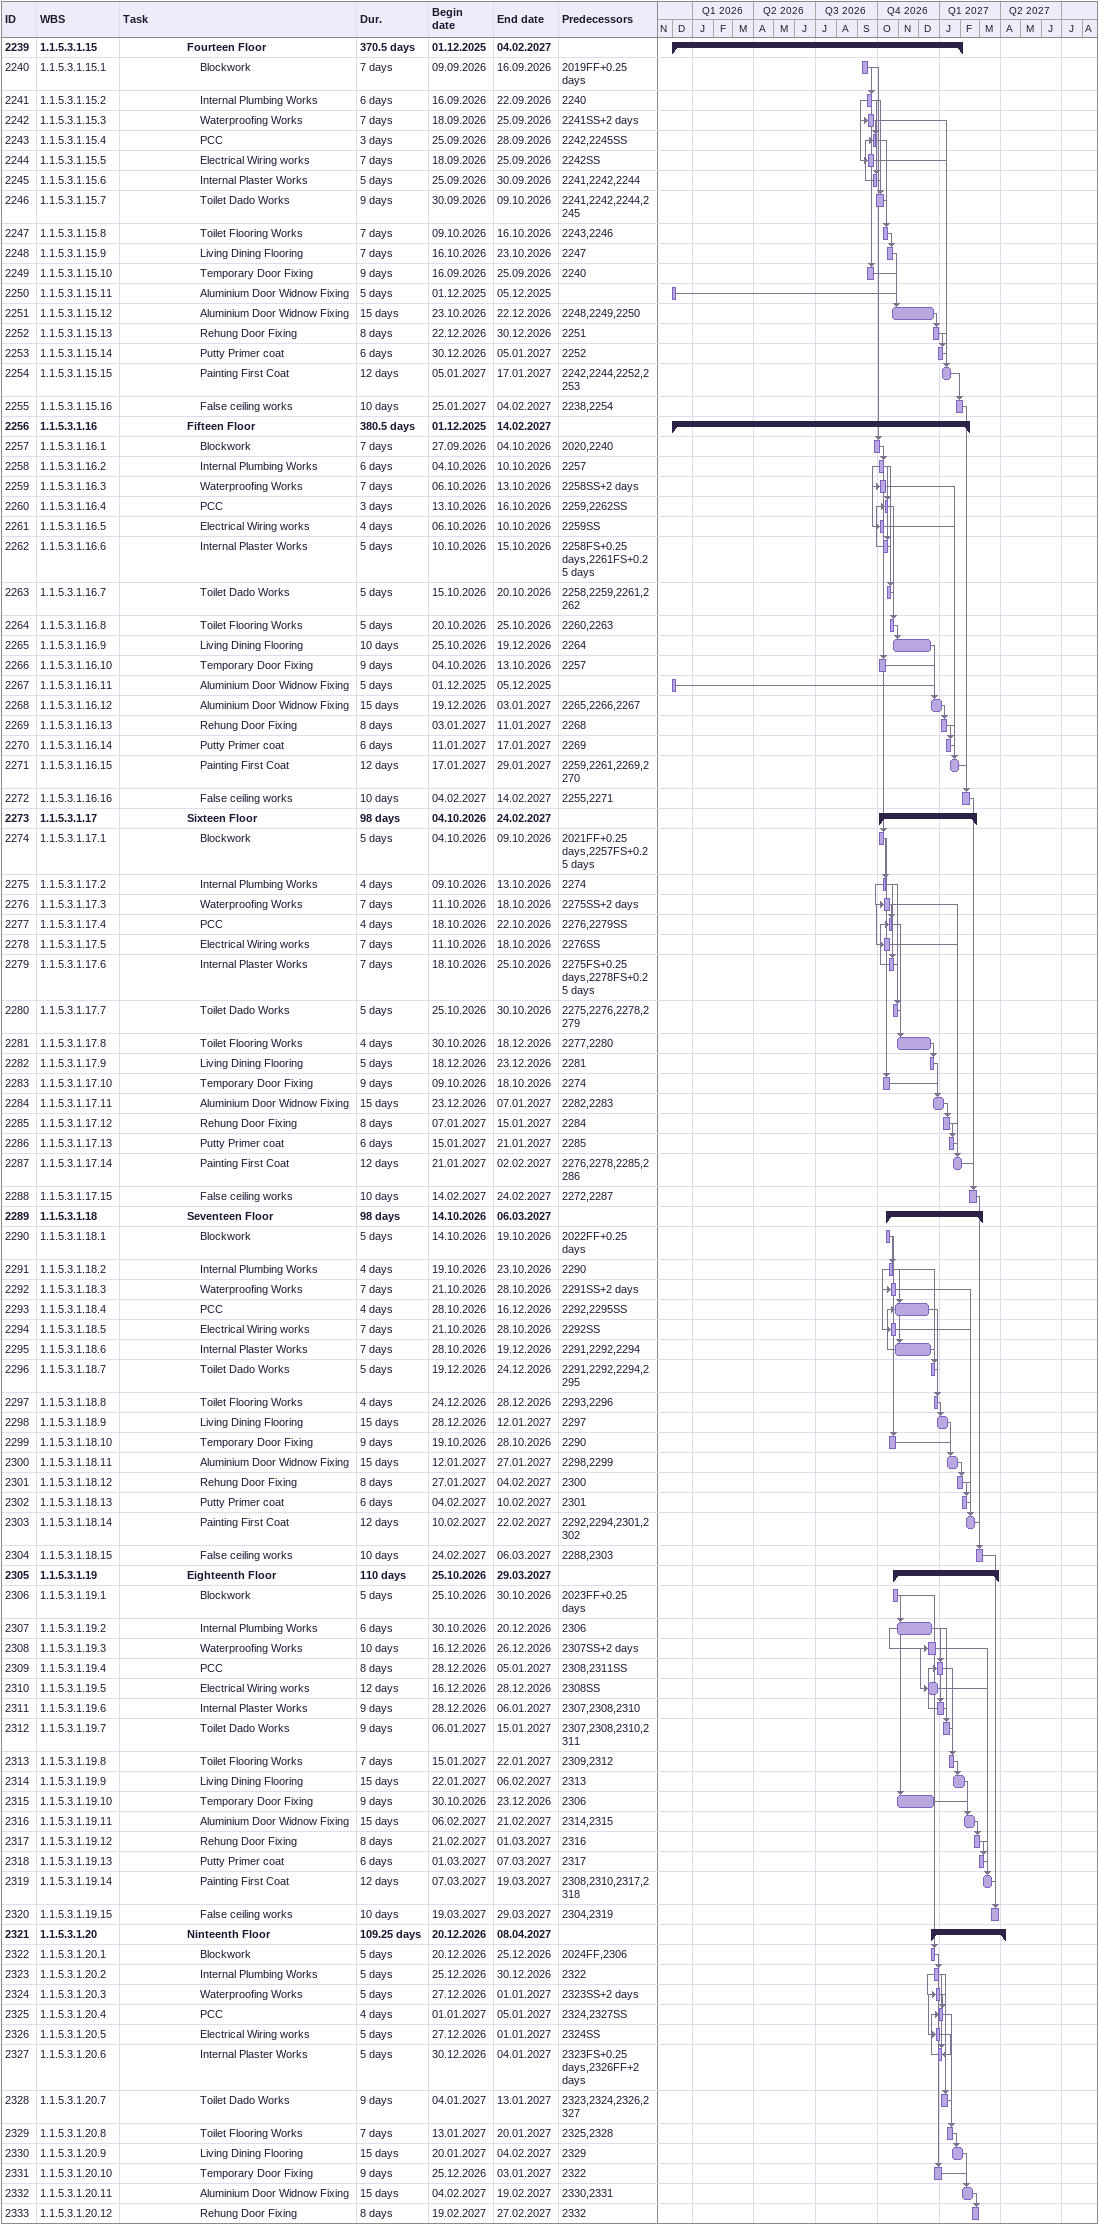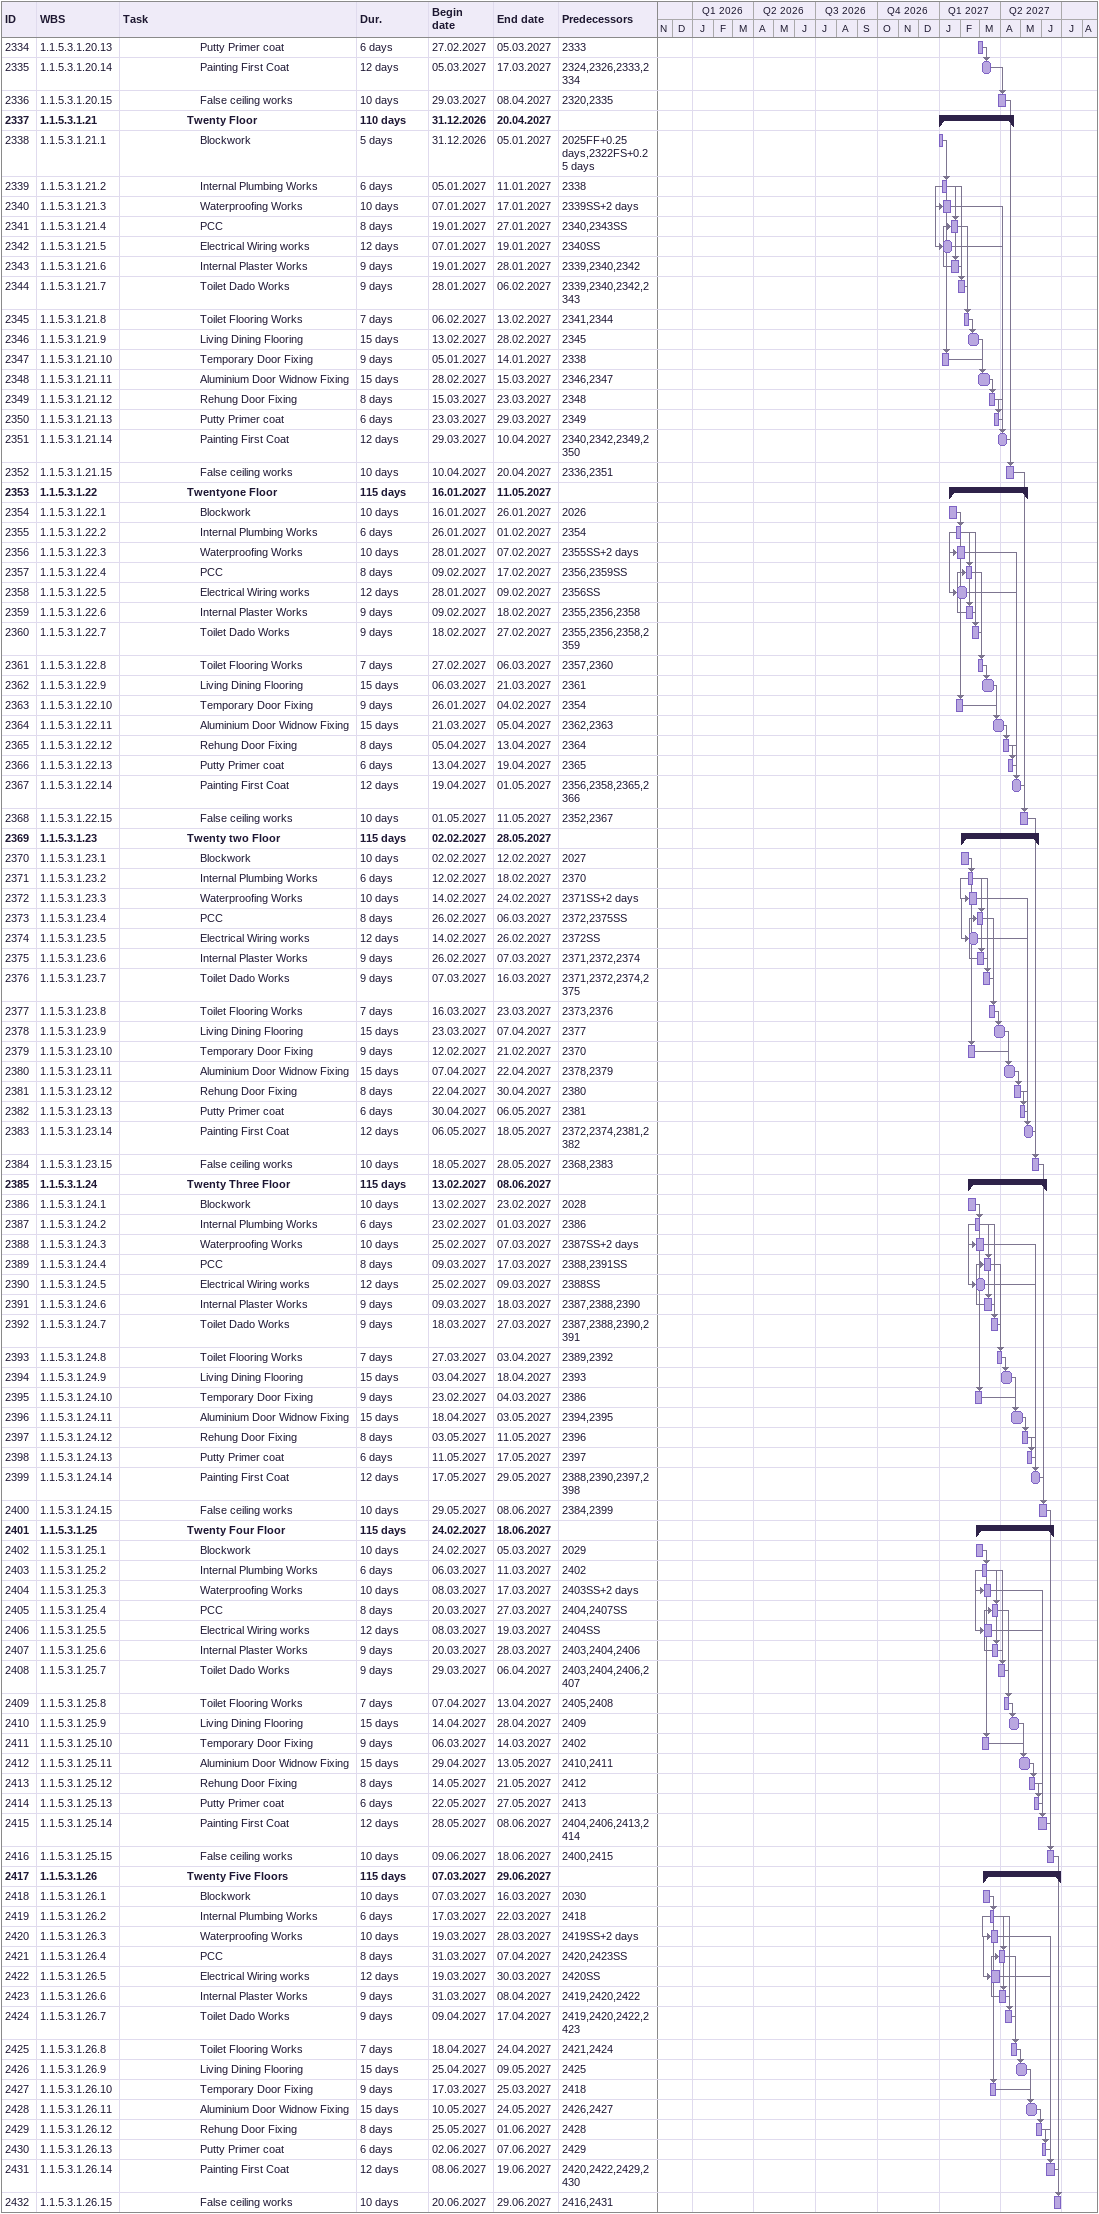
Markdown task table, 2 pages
| ID | WBS | Task | Duration | Start | Finish | Predecessors |
|---|---|---|---|---|---|---|
| 2239 | 1.1.5.3.1.15 | **Fourteen Floor** | 370.5d | 2025-12-01 | 2027-02-04 |  |
| 2240 | 1.1.5.3.1.15.1 | Blockwork | 7d | 2026-09-09 | 2026-09-16 | 2019FF+0.25d |
| 2241 | 1.1.5.3.1.15.2 | Internal Plumbing Works | 6d | 2026-09-16 | 2026-09-22 | 2240 |
| 2242 | 1.1.5.3.1.15.3 | Waterproofing Works | 7d | 2026-09-18 | 2026-09-25 | 2241SS+2d |
| 2243 | 1.1.5.3.1.15.4 | PCC | 3d | 2026-09-25 | 2026-09-28 | 2242, 2245SS |
| 2244 | 1.1.5.3.1.15.5 | Electrical Wiring works | 7d | 2026-09-18 | 2026-09-25 | 2242SS |
| 2245 | 1.1.5.3.1.15.6 | Internal Plaster Works | 5d | 2026-09-25 | 2026-09-30 | 2241, 2242, 2244 |
| 2246 | 1.1.5.3.1.15.7 | Toilet Dado Works | 9d | 2026-09-30 | 2026-10-09 | 2241, 2242, 2244, 2245 |
| 2247 | 1.1.5.3.1.15.8 | Toilet Flooring Works | 7d | 2026-10-09 | 2026-10-16 | 2243, 2246 |
| 2248 | 1.1.5.3.1.15.9 | Living Dining Flooring | 7d | 2026-10-16 | 2026-10-23 | 2247 |
| 2249 | 1.1.5.3.1.15.10 | Temporary Door Fixing | 9d | 2026-09-16 | 2026-09-25 | 2240 |
| 2250 | 1.1.5.3.1.15.11 | Aluminium Door Widnow Fixing | 5d | 2025-12-01 | 2025-12-05 |  |
| 2251 | 1.1.5.3.1.15.12 | Aluminium Door Widnow Fixing | 15d | 2026-10-23 | 2026-12-22 | 2248, 2249, 2250 |
| 2252 | 1.1.5.3.1.15.13 | Rehung Door Fixing | 8d | 2026-12-22 | 2026-12-30 | 2251 |
| 2253 | 1.1.5.3.1.15.14 | Putty Primer coat | 6d | 2026-12-30 | 2027-01-05 | 2252 |
| 2254 | 1.1.5.3.1.15.15 | Painting First Coat | 12d | 2027-01-05 | 2027-01-17 | 2242, 2244, 2252, 2253 |
| 2255 | 1.1.5.3.1.15.16 | False ceiling works | 10d | 2027-01-25 | 2027-02-04 | 2238, 2254 |
| 2256 | 1.1.5.3.1.16 | **Fifteen Floor** | 380.5d | 2025-12-01 | 2027-02-14 |  |
| 2257 | 1.1.5.3.1.16.1 | Blockwork | 7d | 2026-09-27 | 2026-10-04 | 2020, 2240 |
| 2258 | 1.1.5.3.1.16.2 | Internal Plumbing Works | 6d | 2026-10-04 | 2026-10-10 | 2257 |
| 2259 | 1.1.5.3.1.16.3 | Waterproofing Works | 7d | 2026-10-06 | 2026-10-13 | 2258SS+2d |
| 2260 | 1.1.5.3.1.16.4 | PCC | 3d | 2026-10-13 | 2026-10-16 | 2259, 2262SS |
| 2261 | 1.1.5.3.1.16.5 | Electrical Wiring works | 4d | 2026-10-06 | 2026-10-10 | 2259SS |
| 2262 | 1.1.5.3.1.16.6 | Internal Plaster Works | 5d | 2026-10-10 | 2026-10-15 | 2258FS+0.25d, 2261FS+0.25d |
| 2263 | 1.1.5.3.1.16.7 | Toilet Dado Works | 5d | 2026-10-15 | 2026-10-20 | 2258, 2259, 2261, 2262 |
| 2264 | 1.1.5.3.1.16.8 | Toilet Flooring Works | 5d | 2026-10-20 | 2026-10-25 | 2260, 2263 |
| 2265 | 1.1.5.3.1.16.9 | Living Dining Flooring | 10d | 2026-10-25 | 2026-12-19 | 2264 |
| 2266 | 1.1.5.3.1.16.10 | Temporary Door Fixing | 9d | 2026-10-04 | 2026-10-13 | 2257 |
| 2267 | 1.1.5.3.1.16.11 | Aluminium Door Widnow Fixing | 5d | 2025-12-01 | 2025-12-05 |  |
| 2268 | 1.1.5.3.1.16.12 | Aluminium Door Widnow Fixing | 15d | 2026-12-19 | 2027-01-03 | 2265, 2266, 2267 |
| 2269 | 1.1.5.3.1.16.13 | Rehung Door Fixing | 8d | 2027-01-03 | 2027-01-11 | 2268 |
| 2270 | 1.1.5.3.1.16.14 | Putty Primer coat | 6d | 2027-01-11 | 2027-01-17 | 2269 |
| 2271 | 1.1.5.3.1.16.15 | Painting First Coat | 12d | 2027-01-17 | 2027-01-29 | 2259, 2261, 2269, 2270 |
| 2272 | 1.1.5.3.1.16.16 | False ceiling works | 10d | 2027-02-04 | 2027-02-14 | 2255, 2271 |
| 2273 | 1.1.5.3.1.17 | **Sixteen Floor** | 98d | 2026-10-04 | 2027-02-24 |  |
| 2274 | 1.1.5.3.1.17.1 | Blockwork | 5d | 2026-10-04 | 2026-10-09 | 2021FF+0.25d, 2257FS+0.25d |
| 2275 | 1.1.5.3.1.17.2 | Internal Plumbing Works | 4d | 2026-10-09 | 2026-10-13 | 2274 |
| 2276 | 1.1.5.3.1.17.3 | Waterproofing Works | 7d | 2026-10-11 | 2026-10-18 | 2275SS+2d |
| 2277 | 1.1.5.3.1.17.4 | PCC | 4d | 2026-10-18 | 2026-10-22 | 2276, 2279SS |
| 2278 | 1.1.5.3.1.17.5 | Electrical Wiring works | 7d | 2026-10-11 | 2026-10-18 | 2276SS |
| 2279 | 1.1.5.3.1.17.6 | Internal Plaster Works | 7d | 2026-10-18 | 2026-10-25 | 2275FS+0.25d, 2278FS+0.25d |
| 2280 | 1.1.5.3.1.17.7 | Toilet Dado Works | 5d | 2026-10-25 | 2026-10-30 | 2275, 2276, 2278, 2279 |
| 2281 | 1.1.5.3.1.17.8 | Toilet Flooring Works | 4d | 2026-10-30 | 2026-12-18 | 2277, 2280 |
| 2282 | 1.1.5.3.1.17.9 | Living Dining Flooring | 5d | 2026-12-18 | 2026-12-23 | 2281 |
| 2283 | 1.1.5.3.1.17.10 | Temporary Door Fixing | 9d | 2026-10-09 | 2026-10-18 | 2274 |
| 2284 | 1.1.5.3.1.17.11 | Aluminium Door Widnow Fixing | 15d | 2026-12-23 | 2027-01-07 | 2282, 2283 |
| 2285 | 1.1.5.3.1.17.12 | Rehung Door Fixing | 8d | 2027-01-07 | 2027-01-15 | 2284 |
| 2286 | 1.1.5.3.1.17.13 | Putty Primer coat | 6d | 2027-01-15 | 2027-01-21 | 2285 |
| 2287 | 1.1.5.3.1.17.14 | Painting First Coat | 12d | 2027-01-21 | 2027-02-02 | 2276, 2278, 2285, 2286 |
| 2288 | 1.1.5.3.1.17.15 | False ceiling works | 10d | 2027-02-14 | 2027-02-24 | 2272, 2287 |
| 2289 | 1.1.5.3.1.18 | **Seventeen Floor** | 98d | 2026-10-14 | 2027-03-06 |  |
| 2290 | 1.1.5.3.1.18.1 | Blockwork | 5d | 2026-10-14 | 2026-10-19 | 2022FF+0.25d |
| 2291 | 1.1.5.3.1.18.2 | Internal Plumbing Works | 4d | 2026-10-19 | 2026-10-23 | 2290 |
| 2292 | 1.1.5.3.1.18.3 | Waterproofing Works | 7d | 2026-10-21 | 2026-10-28 | 2291SS+2d |
| 2293 | 1.1.5.3.1.18.4 | PCC | 4d | 2026-10-28 | 2026-12-16 | 2292, 2295SS |
| 2294 | 1.1.5.3.1.18.5 | Electrical Wiring works | 7d | 2026-10-21 | 2026-10-28 | 2292SS |
| 2295 | 1.1.5.3.1.18.6 | Internal Plaster Works | 7d | 2026-10-28 | 2026-12-19 | 2291, 2292, 2294 |
| 2296 | 1.1.5.3.1.18.7 | Toilet Dado Works | 5d | 2026-12-19 | 2026-12-24 | 2291, 2292, 2294, 2295 |
| 2297 | 1.1.5.3.1.18.8 | Toilet Flooring Works | 4d | 2026-12-24 | 2026-12-28 | 2293, 2296 |
| 2298 | 1.1.5.3.1.18.9 | Living Dining Flooring | 15d | 2026-12-28 | 2027-01-12 | 2297 |
| 2299 | 1.1.5.3.1.18.10 | Temporary Door Fixing | 9d | 2026-10-19 | 2026-10-28 | 2290 |
| 2300 | 1.1.5.3.1.18.11 | Aluminium Door Widnow Fixing | 15d | 2027-01-12 | 2027-01-27 | 2298, 2299 |
| 2301 | 1.1.5.3.1.18.12 | Rehung Door Fixing | 8d | 2027-01-27 | 2027-02-04 | 2300 |
| 2302 | 1.1.5.3.1.18.13 | Putty Primer coat | 6d | 2027-02-04 | 2027-02-10 | 2301 |
| 2303 | 1.1.5.3.1.18.14 | Painting First Coat | 12d | 2027-02-10 | 2027-02-22 | 2292, 2294, 2301, 2302 |
| 2304 | 1.1.5.3.1.18.15 | False ceiling works | 10d | 2027-02-24 | 2027-03-06 | 2288, 2303 |
| 2305 | 1.1.5.3.1.19 | **Eighteenth Floor** | 110d | 2026-10-25 | 2027-03-29 |  |
| 2306 | 1.1.5.3.1.19.1 | Blockwork | 5d | 2026-10-25 | 2026-10-30 | 2023FF+0.25d |
| 2307 | 1.1.5.3.1.19.2 | Internal Plumbing Works | 6d | 2026-10-30 | 2026-12-20 | 2306 |
| 2308 | 1.1.5.3.1.19.3 | Waterproofing Works | 10d | 2026-12-16 | 2026-12-26 | 2307SS+2d |
| 2309 | 1.1.5.3.1.19.4 | PCC | 8d | 2026-12-28 | 2027-01-05 | 2308, 2311SS |
| 2310 | 1.1.5.3.1.19.5 | Electrical Wiring works | 12d | 2026-12-16 | 2026-12-28 | 2308SS |
| 2311 | 1.1.5.3.1.19.6 | Internal Plaster Works | 9d | 2026-12-28 | 2027-01-06 | 2307, 2308, 2310 |
| 2312 | 1.1.5.3.1.19.7 | Toilet Dado Works | 9d | 2027-01-06 | 2027-01-15 | 2307, 2308, 2310, 2311 |
| 2313 | 1.1.5.3.1.19.8 | Toilet Flooring Works | 7d | 2027-01-15 | 2027-01-22 | 2309, 2312 |
| 2314 | 1.1.5.3.1.19.9 | Living Dining Flooring | 15d | 2027-01-22 | 2027-02-06 | 2313 |
| 2315 | 1.1.5.3.1.19.10 | Temporary Door Fixing | 9d | 2026-10-30 | 2026-12-23 | 2306 |
| 2316 | 1.1.5.3.1.19.11 | Aluminium Door Widnow Fixing | 15d | 2027-02-06 | 2027-02-21 | 2314, 2315 |
| 2317 | 1.1.5.3.1.19.12 | Rehung Door Fixing | 8d | 2027-02-21 | 2027-03-01 | 2316 |
| 2318 | 1.1.5.3.1.19.13 | Putty Primer coat | 6d | 2027-03-01 | 2027-03-07 | 2317 |
| 2319 | 1.1.5.3.1.19.14 | Painting First Coat | 12d | 2027-03-07 | 2027-03-19 | 2308, 2310, 2317, 2318 |
| 2320 | 1.1.5.3.1.19.15 | False ceiling works | 10d | 2027-03-19 | 2027-03-29 | 2304, 2319 |
| 2321 | 1.1.5.3.1.20 | **Ninteenth Floor** | 109.25d | 2026-12-20 | 2027-04-08 |  |
| 2322 | 1.1.5.3.1.20.1 | Blockwork | 5d | 2026-12-20 | 2026-12-25 | 2024FF, 2306 |
| 2323 | 1.1.5.3.1.20.2 | Internal Plumbing Works | 5d | 2026-12-25 | 2026-12-30 | 2322 |
| 2324 | 1.1.5.3.1.20.3 | Waterproofing Works | 5d | 2026-12-27 | 2027-01-01 | 2323SS+2d |
| 2325 | 1.1.5.3.1.20.4 | PCC | 4d | 2027-01-01 | 2027-01-05 | 2324, 2327SS |
| 2326 | 1.1.5.3.1.20.5 | Electrical Wiring works | 5d | 2026-12-27 | 2027-01-01 | 2324SS |
| 2327 | 1.1.5.3.1.20.6 | Internal Plaster Works | 5d | 2026-12-30 | 2027-01-04 | 2323FS+0.25d, 2326FF+2d |
| 2328 | 1.1.5.3.1.20.7 | Toilet Dado Works | 9d | 2027-01-04 | 2027-01-13 | 2323, 2324, 2326, 2327 |
| 2329 | 1.1.5.3.1.20.8 | Toilet Flooring Works | 7d | 2027-01-13 | 2027-01-20 | 2325, 2328 |
| 2330 | 1.1.5.3.1.20.9 | Living Dining Flooring | 15d | 2027-01-20 | 2027-02-04 | 2329 |
| 2331 | 1.1.5.3.1.20.10 | Temporary Door Fixing | 9d | 2026-12-25 | 2027-01-03 | 2322 |
| 2332 | 1.1.5.3.1.20.11 | Aluminium Door Widnow Fixing | 15d | 2027-02-04 | 2027-02-19 | 2330, 2331 |
| 2333 | 1.1.5.3.1.20.12 | Rehung Door Fixing | 8d | 2027-02-19 | 2027-02-27 | 2332 |
| 2334 | 1.1.5.3.1.20.13 | Putty Primer coat | 6d | 2027-02-27 | 2027-03-05 | 2333 |
| 2335 | 1.1.5.3.1.20.14 | Painting First Coat | 12d | 2027-03-05 | 2027-03-17 | 2324, 2326, 2333, 2334 |
| 2336 | 1.1.5.3.1.20.15 | False ceiling works | 10d | 2027-03-29 | 2027-04-08 | 2320, 2335 |
| 2337 | 1.1.5.3.1.21 | **Twenty Floor** | 110d | 2026-12-31 | 2027-04-20 |  |
| 2338 | 1.1.5.3.1.21.1 | Blockwork | 5d | 2026-12-31 | 2027-01-05 | 2025FF+0.25d, 2322FS+0.25d |
| 2339 | 1.1.5.3.1.21.2 | Internal Plumbing Works | 6d | 2027-01-05 | 2027-01-11 | 2338 |
| 2340 | 1.1.5.3.1.21.3 | Waterproofing Works | 10d | 2027-01-07 | 2027-01-17 | 2339SS+2d |
| 2341 | 1.1.5.3.1.21.4 | PCC | 8d | 2027-01-19 | 2027-01-27 | 2340, 2343SS |
| 2342 | 1.1.5.3.1.21.5 | Electrical Wiring works | 12d | 2027-01-07 | 2027-01-19 | 2340SS |
| 2343 | 1.1.5.3.1.21.6 | Internal Plaster Works | 9d | 2027-01-19 | 2027-01-28 | 2339, 2340, 2342 |
| 2344 | 1.1.5.3.1.21.7 | Toilet Dado Works | 9d | 2027-01-28 | 2027-02-06 | 2339, 2340, 2342, 2343 |
| 2345 | 1.1.5.3.1.21.8 | Toilet Flooring Works | 7d | 2027-02-06 | 2027-02-13 | 2341, 2344 |
| 2346 | 1.1.5.3.1.21.9 | Living Dining Flooring | 15d | 2027-02-13 | 2027-02-28 | 2345 |
| 2347 | 1.1.5.3.1.21.10 | Temporary Door Fixing | 9d | 2027-01-05 | 2027-01-14 | 2338 |
| 2348 | 1.1.5.3.1.21.11 | Aluminium Door Widnow Fixing | 15d | 2027-02-28 | 2027-03-15 | 2346, 2347 |
| 2349 | 1.1.5.3.1.21.12 | Rehung Door Fixing | 8d | 2027-03-15 | 2027-03-23 | 2348 |
| 2350 | 1.1.5.3.1.21.13 | Putty Primer coat | 6d | 2027-03-23 | 2027-03-29 | 2349 |
| 2351 | 1.1.5.3.1.21.14 | Painting First Coat | 12d | 2027-03-29 | 2027-04-10 | 2340, 2342, 2349, 2350 |
| 2352 | 1.1.5.3.1.21.15 | False ceiling works | 10d | 2027-04-10 | 2027-04-20 | 2336, 2351 |
| 2353 | 1.1.5.3.1.22 | **Twentyone Floor** | 115d | 2027-01-16 | 2027-05-11 |  |
| 2354 | 1.1.5.3.1.22.1 | Blockwork | 10d | 2027-01-16 | 2027-01-26 | 2026 |
| 2355 | 1.1.5.3.1.22.2 | Internal Plumbing Works | 6d | 2027-01-26 | 2027-02-01 | 2354 |
| 2356 | 1.1.5.3.1.22.3 | Waterproofing Works | 10d | 2027-01-28 | 2027-02-07 | 2355SS+2d |
| 2357 | 1.1.5.3.1.22.4 | PCC | 8d | 2027-02-09 | 2027-02-17 | 2356, 2359SS |
| 2358 | 1.1.5.3.1.22.5 | Electrical Wiring works | 12d | 2027-01-28 | 2027-02-09 | 2356SS |
| 2359 | 1.1.5.3.1.22.6 | Internal Plaster Works | 9d | 2027-02-09 | 2027-02-18 | 2355, 2356, 2358 |
| 2360 | 1.1.5.3.1.22.7 | Toilet Dado Works | 9d | 2027-02-18 | 2027-02-27 | 2355, 2356, 2358, 2359 |
| 2361 | 1.1.5.3.1.22.8 | Toilet Flooring Works | 7d | 2027-02-27 | 2027-03-06 | 2357, 2360 |
| 2362 | 1.1.5.3.1.22.9 | Living Dining Flooring | 15d | 2027-03-06 | 2027-03-21 | 2361 |
| 2363 | 1.1.5.3.1.22.10 | Temporary Door Fixing | 9d | 2027-01-26 | 2027-02-04 | 2354 |
| 2364 | 1.1.5.3.1.22.11 | Aluminium Door Widnow Fixing | 15d | 2027-03-21 | 2027-04-05 | 2362, 2363 |
| 2365 | 1.1.5.3.1.22.12 | Rehung Door Fixing | 8d | 2027-04-05 | 2027-04-13 | 2364 |
| 2366 | 1.1.5.3.1.22.13 | Putty Primer coat | 6d | 2027-04-13 | 2027-04-19 | 2365 |
| 2367 | 1.1.5.3.1.22.14 | Painting First Coat | 12d | 2027-04-19 | 2027-05-01 | 2356, 2358, 2365, 2366 |
| 2368 | 1.1.5.3.1.22.15 | False ceiling works | 10d | 2027-05-01 | 2027-05-11 | 2352, 2367 |
| 2369 | 1.1.5.3.1.23 | **Twenty two Floor** | 115d | 2027-02-02 | 2027-05-28 |  |
| 2370 | 1.1.5.3.1.23.1 | Blockwork | 10d | 2027-02-02 | 2027-02-12 | 2027 |
| 2371 | 1.1.5.3.1.23.2 | Internal Plumbing Works | 6d | 2027-02-12 | 2027-02-18 | 2370 |
| 2372 | 1.1.5.3.1.23.3 | Waterproofing Works | 10d | 2027-02-14 | 2027-02-24 | 2371SS+2d |
| 2373 | 1.1.5.3.1.23.4 | PCC | 8d | 2027-02-26 | 2027-03-06 | 2372, 2375SS |
| 2374 | 1.1.5.3.1.23.5 | Electrical Wiring works | 12d | 2027-02-14 | 2027-02-26 | 2372SS |
| 2375 | 1.1.5.3.1.23.6 | Internal Plaster Works | 9d | 2027-02-26 | 2027-03-07 | 2371, 2372, 2374 |
| 2376 | 1.1.5.3.1.23.7 | Toilet Dado Works | 9d | 2027-03-07 | 2027-03-16 | 2371, 2372, 2374, 2375 |
| 2377 | 1.1.5.3.1.23.8 | Toilet Flooring Works | 7d | 2027-03-16 | 2027-03-23 | 2373, 2376 |
| 2378 | 1.1.5.3.1.23.9 | Living Dining Flooring | 15d | 2027-03-23 | 2027-04-07 | 2377 |
| 2379 | 1.1.5.3.1.23.10 | Temporary Door Fixing | 9d | 2027-02-12 | 2027-02-21 | 2370 |
| 2380 | 1.1.5.3.1.23.11 | Aluminium Door Widnow Fixing | 15d | 2027-04-07 | 2027-04-22 | 2378, 2379 |
| 2381 | 1.1.5.3.1.23.12 | Rehung Door Fixing | 8d | 2027-04-22 | 2027-04-30 | 2380 |
| 2382 | 1.1.5.3.1.23.13 | Putty Primer coat | 6d | 2027-04-30 | 2027-05-06 | 2381 |
| 2383 | 1.1.5.3.1.23.14 | Painting First Coat | 12d | 2027-05-06 | 2027-05-18 | 2372, 2374, 2381, 2382 |
| 2384 | 1.1.5.3.1.23.15 | False ceiling works | 10d | 2027-05-18 | 2027-05-28 | 2368, 2383 |
| 2385 | 1.1.5.3.1.24 | **Twenty Three Floor** | 115d | 2027-02-13 | 2027-06-08 |  |
| 2386 | 1.1.5.3.1.24.1 | Blockwork | 10d | 2027-02-13 | 2027-02-23 | 2028 |
| 2387 | 1.1.5.3.1.24.2 | Internal Plumbing Works | 6d | 2027-02-23 | 2027-03-01 | 2386 |
| 2388 | 1.1.5.3.1.24.3 | Waterproofing Works | 10d | 2027-02-25 | 2027-03-07 | 2387SS+2d |
| 2389 | 1.1.5.3.1.24.4 | PCC | 8d | 2027-03-09 | 2027-03-17 | 2388, 2391SS |
| 2390 | 1.1.5.3.1.24.5 | Electrical Wiring works | 12d | 2027-02-25 | 2027-03-09 | 2388SS |
| 2391 | 1.1.5.3.1.24.6 | Internal Plaster Works | 9d | 2027-03-09 | 2027-03-18 | 2387, 2388, 2390 |
| 2392 | 1.1.5.3.1.24.7 | Toilet Dado Works | 9d | 2027-03-18 | 2027-03-27 | 2387, 2388, 2390, 2391 |
| 2393 | 1.1.5.3.1.24.8 | Toilet Flooring Works | 7d | 2027-03-27 | 2027-04-03 | 2389, 2392 |
| 2394 | 1.1.5.3.1.24.9 | Living Dining Flooring | 15d | 2027-04-03 | 2027-04-18 | 2393 |
| 2395 | 1.1.5.3.1.24.10 | Temporary Door Fixing | 9d | 2027-02-23 | 2027-03-04 | 2386 |
| 2396 | 1.1.5.3.1.24.11 | Aluminium Door Widnow Fixing | 15d | 2027-04-18 | 2027-05-03 | 2394, 2395 |
| 2397 | 1.1.5.3.1.24.12 | Rehung Door Fixing | 8d | 2027-05-03 | 2027-05-11 | 2396 |
| 2398 | 1.1.5.3.1.24.13 | Putty Primer coat | 6d | 2027-05-11 | 2027-05-17 | 2397 |
| 2399 | 1.1.5.3.1.24.14 | Painting First Coat | 12d | 2027-05-17 | 2027-05-29 | 2388, 2390, 2397, 2398 |
| 2400 | 1.1.5.3.1.24.15 | False ceiling works | 10d | 2027-05-29 | 2027-06-08 | 2384, 2399 |
| 2401 | 1.1.5.3.1.25 | **Twenty Four Floor** | 115d | 2027-02-24 | 2027-06-18 |  |
| 2402 | 1.1.5.3.1.25.1 | Blockwork | 10d | 2027-02-24 | 2027-03-05 | 2029 |
| 2403 | 1.1.5.3.1.25.2 | Internal Plumbing Works | 6d | 2027-03-06 | 2027-03-11 | 2402 |
| 2404 | 1.1.5.3.1.25.3 | Waterproofing Works | 10d | 2027-03-08 | 2027-03-17 | 2403SS+2d |
| 2405 | 1.1.5.3.1.25.4 | PCC | 8d | 2027-03-20 | 2027-03-27 | 2404, 2407SS |
| 2406 | 1.1.5.3.1.25.5 | Electrical Wiring works | 12d | 2027-03-08 | 2027-03-19 | 2404SS |
| 2407 | 1.1.5.3.1.25.6 | Internal Plaster Works | 9d | 2027-03-20 | 2027-03-28 | 2403, 2404, 2406 |
| 2408 | 1.1.5.3.1.25.7 | Toilet Dado Works | 9d | 2027-03-29 | 2027-04-06 | 2403, 2404, 2406, 2407 |
| 2409 | 1.1.5.3.1.25.8 | Toilet Flooring Works | 7d | 2027-04-07 | 2027-04-13 | 2405, 2408 |
| 2410 | 1.1.5.3.1.25.9 | Living Dining Flooring | 15d | 2027-04-14 | 2027-04-28 | 2409 |
| 2411 | 1.1.5.3.1.25.10 | Temporary Door Fixing | 9d | 2027-03-06 | 2027-03-14 | 2402 |
| 2412 | 1.1.5.3.1.25.11 | Aluminium Door Widnow Fixing | 15d | 2027-04-29 | 2027-05-13 | 2410, 2411 |
| 2413 | 1.1.5.3.1.25.12 | Rehung Door Fixing | 8d | 2027-05-14 | 2027-05-21 | 2412 |
| 2414 | 1.1.5.3.1.25.13 | Putty Primer coat | 6d | 2027-05-22 | 2027-05-27 | 2413 |
| 2415 | 1.1.5.3.1.25.14 | Painting First Coat | 12d | 2027-05-28 | 2027-06-08 | 2404, 2406, 2413, 2414 |
| 2416 | 1.1.5.3.1.25.15 | False ceiling works | 10d | 2027-06-09 | 2027-06-18 | 2400, 2415 |
| 2417 | 1.1.5.3.1.26 | **Twenty Five Floors** | 115d | 2027-03-07 | 2027-06-29 |  |
| 2418 | 1.1.5.3.1.26.1 | Blockwork | 10d | 2027-03-07 | 2027-03-16 | 2030 |
| 2419 | 1.1.5.3.1.26.2 | Internal Plumbing Works | 6d | 2027-03-17 | 2027-03-22 | 2418 |
| 2420 | 1.1.5.3.1.26.3 | Waterproofing Works | 10d | 2027-03-19 | 2027-03-28 | 2419SS+2d |
| 2421 | 1.1.5.3.1.26.4 | PCC | 8d | 2027-03-31 | 2027-04-07 | 2420, 2423SS |
| 2422 | 1.1.5.3.1.26.5 | Electrical Wiring works | 12d | 2027-03-19 | 2027-03-30 | 2420SS |
| 2423 | 1.1.5.3.1.26.6 | Internal Plaster Works | 9d | 2027-03-31 | 2027-04-08 | 2419, 2420, 2422 |
| 2424 | 1.1.5.3.1.26.7 | Toilet Dado Works | 9d | 2027-04-09 | 2027-04-17 | 2419, 2420, 2422, 2423 |
| 2425 | 1.1.5.3.1.26.8 | Toilet Flooring Works | 7d | 2027-04-18 | 2027-04-24 | 2421, 2424 |
| 2426 | 1.1.5.3.1.26.9 | Living Dining Flooring | 15d | 2027-04-25 | 2027-05-09 | 2425 |
| 2427 | 1.1.5.3.1.26.10 | Temporary Door Fixing | 9d | 2027-03-17 | 2027-03-25 | 2418 |
| 2428 | 1.1.5.3.1.26.11 | Aluminium Door Widnow Fixing | 15d | 2027-05-10 | 2027-05-24 | 2426, 2427 |
| 2429 | 1.1.5.3.1.26.12 | Rehung Door Fixing | 8d | 2027-05-25 | 2027-06-01 | 2428 |
| 2430 | 1.1.5.3.1.26.13 | Putty Primer coat | 6d | 2027-06-02 | 2027-06-07 | 2429 |
| 2431 | 1.1.5.3.1.26.14 | Painting First Coat | 12d | 2027-06-08 | 2027-06-19 | 2420, 2422, 2429, 2430 |
| 2432 | 1.1.5.3.1.26.15 | False ceiling works | 10d | 2027-06-20 | 2027-06-29 | 2416, 2431 |
